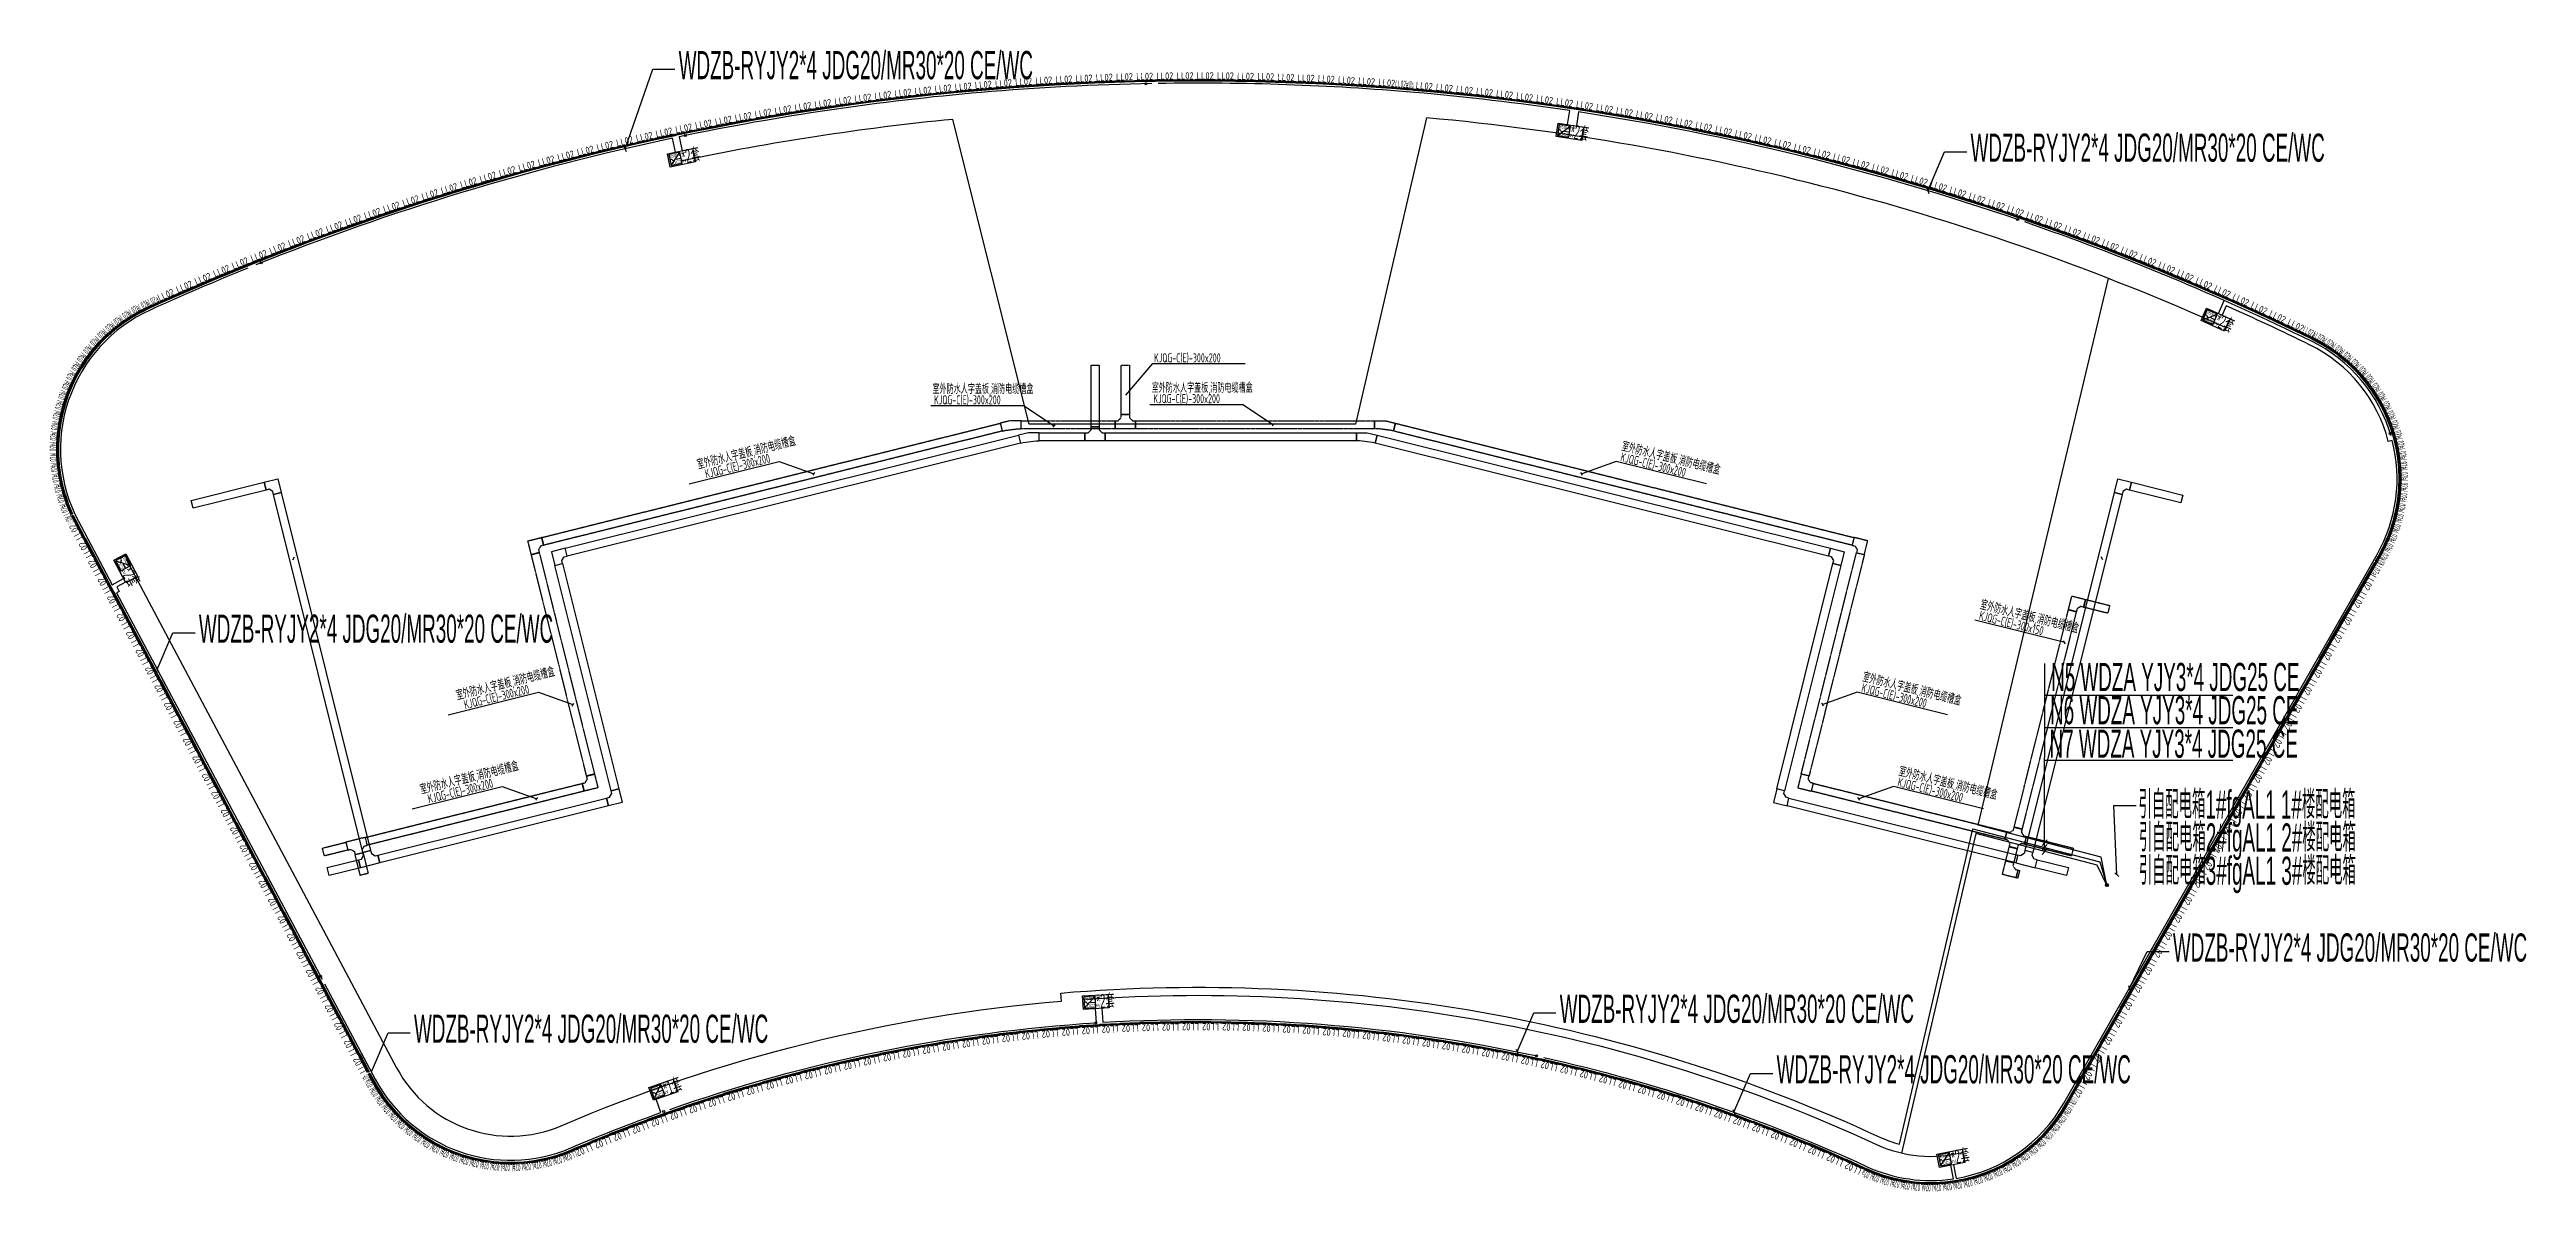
# Model space of a CAD drawing. Header units: inches. Extents: x 1197446 to 3199068, y -563901 to 615547.
# Drawn here: x 1772941 to 1895869, y 339934 to 396649 of the extents above; entities that cross this region are included whole.
import ezdxf
from ezdxf import colors
from ezdxf.entities.mleader import LeaderData, LeaderLine
from ezdxf.enums import TextEntityAlignment as Align
from ezdxf.math import Vec2, Vec3

# ---------------------------------------------------------------- set-up
doc = ezdxf.new("R2010")
doc.units = ezdxf.units.IN
doc.header["$MEASUREMENT"] = 0
doc.linetypes.add('DASH', pattern=[0.35, 0.25, -0.1])
doc.layers.get('0').update_dxf_attribs({"color": 253})
for name, color, linetype in [('0-L-灯具', 1, 'Continuous'), ('0-L-电箱', 90, 'Continuous'), ('0-LIGHT-TXT', 90, 'Continuous'), ('0-LL02', 1, 'Continuous'), ('0-开关电源', 3, 'Continuous'), ('CABLETRAY', 4, 'Continuous'), ('CABLETRAY_FIRE', 1, 'DASH'), ('LT-220V', 5, 'Continuous'), ('LT-24V', 4, 'Continuous'), ('电-电力-消防线槽标注', 41, 'Continuous')]:
    doc.layers.add(name, color=color, linetype=linetype)
doc.styles.add('-宋体', font='xd-hzs.shx', dxfattribs={"width": 0.8, "bigfont": 'xd-hztxt.shx'})
doc.styles.add('GBZITI', font='gbenor.shx', dxfattribs={"height": 350, "bigfont": 'gbcbig.shx'})
doc.styles.add('SMDEI', font='smsim.shx', dxfattribs={"width": 0.75, "bigfont": 'smfs.shx'})
doc.styles.get("Standard").update_dxf_attribs({"font": 'arial.ttf'})

# ---------------------------------------------------------------- blocks, each defined once
blk = doc.blocks.new('LL02')
at = {"layer": '0-LL02'}
for points in [[(-500, 80), (500, 80), (500, 0), (-500, 0)], [(-490, 70), (490, 70), (490, 10), (-490, 10)]]:
    blk.add_lwpolyline(points, close=True, dxfattribs=at)
for points in [[(-450, 16), (-450, 63), (-460, 45)], [(-450, 16), (-450, 63), (-440, 45)], [(-375, 16), (-375, 63), (-385, 45)], [(-375, 16), (-375, 63), (-365, 45)], [(-300, 16), (-300, 63), (-310, 45)], [(-300, 16), (-300, 63), (-290, 45)], [(-225, 16), (-225, 63), (-235, 45)], [(-225, 16), (-225, 63), (-215, 45)], [(-150, 16), (-150, 63), (-160, 45)], [(-150, 16), (-150, 63), (-140, 45)], [(-75, 16), (-75, 63), (-85, 45)], [(-75, 16), (-75, 63), (-65, 45)], [(0, 16), (0, 63), (-10, 45)], [(0, 16), (0, 63), (10, 45)], [(75, 16), (75, 63), (65, 45)], [(75, 16), (75, 63), (85, 45)], [(150, 16), (150, 63), (140, 45)], [(150, 16), (150, 63), (160, 45)], [(225, 16), (225, 63), (215, 45)], [(225, 16), (225, 63), (235, 45)], [(300, 16), (300, 63), (290, 45)], [(300, 16), (300, 63), (310, 45)], [(375, 16), (375, 63), (365, 45)], [(375, 16), (375, 63), (385, 45)], [(450, 16), (450, 63), (440, 45)], [(450, 16), (450, 63), (460, 45)]]:
    blk.add_lwpolyline(points, dxfattribs=at)
at = {"layer": '0-LL02', "style": 'GBZITI'}
blk.add_text('LL02', height=350, rotation=360, dxfattribs=at).set_placement((0, 271, 0), align=Align.MIDDLE_CENTER)
blk = doc.blocks.new('LL02a')
at = {"layer": '0-LL02'}
for points in [[(-250, 80), (250, 80), (250, 0), (-250, 0)], [(-240, 70), (240, 70), (240, 10), (-240, 10)]]:
    blk.add_lwpolyline(points, close=True, dxfattribs=at)
for points in [[(-225, 16), (-225, 63), (-235, 45)], [(-225, 16), (-225, 63), (-215, 45)], [(-150, 16), (-150, 63), (-160, 45)], [(-150, 16), (-150, 63), (-140, 45)], [(-75, 16), (-75, 63), (-85, 45)], [(-75, 16), (-75, 63), (-65, 45)], [(0, 16), (0, 63), (-10, 45)], [(0, 16), (0, 63), (10, 45)], [(75, 16), (75, 63), (65, 45)], [(75, 16), (75, 63), (85, 45)], [(150, 16), (150, 63), (140, 45)], [(150, 16), (150, 63), (160, 45)], [(225, 16), (225, 63), (215, 45)], [(225, 16), (225, 63), (235, 45)]]:
    blk.add_lwpolyline(points, dxfattribs=at)
at = {"layer": '0-LL02', "style": 'GBZITI', "width": 0.5}
blk.add_text('LL02a', height=350, rotation=360, dxfattribs=at).set_placement((0, 271, 0), align=Align.MIDDLE_CENTER)
blk = doc.blocks.new('LF01b')
at = {"layer": '0-LL02'}
for points in [[(-150, 80), (150, 80), (150, 0), (-150, 0)], [(-140, 70), (140, 70), (140, 10), (-140, 10)]]:
    blk.add_lwpolyline(points, close=True, dxfattribs=at)
for points in [[(-75, 16), (-75, 63), (-85, 45)], [(-75, 16), (-75, 63), (-65, 45)], [(0, 16), (0, 63), (-10, 45)], [(0, 16), (0, 63), (10, 45)], [(75, 16), (75, 63), (65, 45)], [(75, 16), (75, 63), (85, 45)]]:
    blk.add_lwpolyline(points, dxfattribs=at)
at = {"layer": '0-LL02', "style": 'GBZITI', "width": 0.28}
blk.add_text('LL02b', height=350, rotation=360, dxfattribs=at).set_placement((0, 271, 0), align=Align.MIDDLE_CENTER)
blk = doc.blocks.new('LEDDR01')
at = {"layer": '0-开关电源'}
for p, q in [((-224, 0), (224, 448)), ((19, 205), (198, 205))]:
    blk.add_line(p, q, dxfattribs=at)
blk.add_lwpolyline([(-224, 0), (224, 0), (224, 448), (-224, 448)], close=True, dxfattribs=at)
for centre, start, end in [((-171, 187), 19.47122, 160.52878), ((-81, 219), 199.47122, 340.52878)]:
    blk.add_arc(centre, 47.5, start, end, dxfattribs=at)
at = {"color": 3}
for s, p in [('350W', (-219, 302)), ('DC24V', (-122, 21))]:
    blk.add_text(s, height=120, dxfattribs=at).set_placement(p)
blk = doc.blocks.new('引入')
at = {"layer": '0-L-电箱', "lineweight": -2}
h = blk.add_hatch(color=256, dxfattribs=at)
h.dxf.hatch_style = 1
h.paths.add_polyline_path([(-75, 0, 1), (75, 0, 1)])
blk.add_lwpolyline([(709, -533, 0, 0, 0), (432, -324, 200, 0, 0), (0, 0, 0, 0, 0)], format="xyseb", dxfattribs=at)
blk.add_circle((0, 0), 75, dxfattribs=at)
blk = doc.blocks.new('_Oblique')
at = {"color": 0, "linetype": 'ByBlock', "lineweight": -2}
blk.add_line((-0.5, -0.5), (0.5, 0.5), dxfattribs=at)
blk = doc.blocks.new('A$C5e372c66')
at = {"layer": 'CABLETRAY', "color": 8}
for p, q in [((-26093, 25142), (-26093, 28203)), ((-26093, 28203), (-25693, 28203)), ((-25693, 28203), (-25693, 25142)), ((-52195, 19106), (-29698, 24715)), ((-29189, 24842), (-29698, 24715)), ((-29698, 24715), (-29602, 24326)), ((-29698, 24715), (-29602, 24326)), ((-28665, 24842), (-29189, 24842)), ((-28665, 24442), (-28665, 24842)), ((-28665, 24442), (-28665, 24842)), ((-28665, 24842), (-26393, 24842)), ((-26393, 24842), (-26393, 24442)), ((-26393, 24442), (-26393, 24842)), ((-26393, 24842), (-26243, 24842)), ((-26243, 24842), (-26093, 24992)), ((-25693, 25142), (-26093, 25142)), ((-26093, 24992), (-26093, 25142)), ((-26093, 25142), (-25693, 25142)), ((-25693, 25142), (-25693, 24992)), ((-25693, 24992), (-25543, 24842)), ((-25543, 24842), (-25393, 24842)), ((-25393, 24442), (-25393, 24842)), ((-25393, 24842), (-12922, 24842)), ((-25393, 24842), (-25393, 24442)), ((-12922, 24842), (-12397, 24842)), ((-12922, 24442), (-12922, 24842)), ((-12922, 24842), (-12922, 24442)), ((-12397, 24842), (-11888, 24715)), ((-11985, 24326), (-11888, 24715)), ((-11888, 24715), (-11985, 24326)), ((-11888, 24715), (10609, 19106)), ((-29602, 24326), (-52098, 18717)), ((-29602, 24326), (-29456, 24363)), ((-29456, 24363), (-28815, 24442)), ((-28815, 24442), (-28665, 24442)), ((-26393, 24442), (-28665, 24442)), ((-25393, 24442), (-26393, 24442)), ((-12922, 24442), (-25393, 24442)), ((-12772, 24442), (-12922, 24442)), ((-12130, 24363), (-12772, 24442)), ((-11985, 24326), (-12130, 24363)), ((10512, 18717), (-11985, 24326)), ((-70750, 21483), (-67128, 22386)), ((-67128, 22386), (-66449, 22555)), ((-67128, 22386), (-67031, 21998)), ((-67031, 21998), (-67128, 22386)), ((-66449, 22555), (-66280, 21876)), ((24693, 21876), (24863, 22555)), ((24863, 22555), (25542, 22386)), ((25445, 21998), (25542, 22386)), ((25542, 22386), (25445, 21998)), ((25542, 22386), (28096, 21749)), ((-70653, 21095), (-70750, 21483)), ((-67031, 21998), (-70653, 21095)), ((-66886, 22034), (-67031, 21998)), ((-66704, 21925), (-66886, 22034)), ((-66668, 21779), (-66704, 21925)), ((-66668, 21779), (-66280, 21876)), ((-66280, 21876), (-66668, 21779)), ((-62233, 3993), (-66668, 21779)), ((-66280, 21876), (-61845, 4089)), ((20259, 4089), (24693, 21876)), ((25081, 21779), (20647, 3993)), ((24693, 21876), (25081, 21779)), ((25081, 21779), (24693, 21876)), ((25118, 21925), (25081, 21779)), ((25299, 22034), (25118, 21925)), ((25445, 21998), (25299, 22034)), ((27999, 21361), (25445, 21998)), ((28096, 21749), (27999, 21361)), ((-52195, 19106), (-52874, 18936)), ((-52874, 18936), (-52705, 18257)), ((-52353, 18499), (-52244, 18681)), ((-52317, 18354), (-52353, 18499)), ((-52244, 18681), (-52098, 18717)), ((-52098, 18717), (-52195, 19106)), ((-52098, 18717), (-52195, 19106)), ((10609, 19106), (10512, 18717)), ((10512, 18717), (10609, 19106)), ((10657, 18681), (10512, 18717)), ((10609, 19106), (11288, 18936)), ((10767, 18499), (10657, 18681)), ((10730, 18354), (10767, 18499)), ((11288, 18936), (11119, 18257)), ((-52705, 18257), (-52317, 18354)), ((-52705, 18257), (-52317, 18354)), ((-49914, 7064), (-52705, 18257)), ((-52317, 18354), (-49526, 7161)), ((7940, 7161), (10730, 18354)), ((11119, 18257), (8328, 7064)), ((10730, 18354), (11119, 18257)), ((11119, 18257), (10730, 18354)), ((-61481, 3871), (-50133, 6700)), ((-50036, 6312), (-61385, 3483)), ((-50133, 6700), (-49987, 6737)), ((-50036, 6312), (-50133, 6700)), ((-50133, 6700), (-50036, 6312)), ((-49357, 6482), (-50036, 6312)), ((-49987, 6737), (-49878, 6919)), ((-49526, 7161), (-49914, 7064)), ((-49914, 7064), (-49526, 7161)), ((-49878, 6919), (-49914, 7064)), ((-49526, 7161), (-49357, 6482)), ((7940, 7161), (7770, 6482)), ((7770, 6482), (8450, 6312)), ((8328, 7064), (7940, 7161)), ((8328, 7064), (7940, 7161)), ((8292, 6919), (8328, 7064)), ((8401, 6737), (8292, 6919)), ((8546, 6700), (8401, 6737)), ((8450, 6312), (8546, 6700)), ((8450, 6312), (8546, 6700)), ((19798, 3483), (8450, 6312)), ((8546, 6700), (19895, 3871)), ((-62306, 3665), (-62197, 3847)), ((-61845, 4089), (-62233, 3993)), ((-62233, 3993), (-61845, 4089)), ((-62197, 3847), (-62233, 3993)), ((-61845, 4089), (-61809, 3944)), ((-61809, 3944), (-61627, 3835)), ((-61627, 3835), (-61481, 3871)), ((-61385, 3483), (-61481, 3871)), ((-61481, 3871), (-61385, 3483)), ((19895, 3871), (19798, 3483)), ((19895, 3871), (19798, 3483)), ((20040, 3835), (19895, 3871)), ((20222, 3944), (20040, 3835)), ((20259, 4089), (20222, 3944)), ((20647, 3993), (20259, 4089)), ((20647, 3993), (20259, 4089)), ((20610, 3847), (20647, 3993)), ((20720, 3665), (20610, 3847)), ((-63999, 3243), (-62452, 3629)), ((-63902, 2855), (-63999, 3243)), ((-62355, 3241), (-63902, 2855)), ((-62452, 3629), (-62306, 3665)), ((-62452, 3629), (-62355, 3241)), ((-62355, 3241), (-62452, 3629)), ((-61385, 3483), (-62355, 3241)), ((19798, 3483), (20768, 3241)), ((20865, 3629), (20720, 3665)), ((20768, 3241), (20865, 3629)), ((20768, 3241), (20865, 3629)), ((22316, 2855), (20768, 3241)), ((20865, 3629), (22412, 3243)), ((22412, 3243), (22316, 2855))]:
    blk.add_line(p, q, dxfattribs=at)
at = {"layer": 'CABLETRAY_FIRE', "color": 8}
for p, q in [((-24592, 25742), (-24592, 28203)), ((-24592, 28203), (-24192, 28203)), ((-24192, 28203), (-24192, 25742)), ((-53359, 19640), (-30599, 25315)), ((-30502, 24926), (-53262, 19252)), ((-30090, 25442), (-30599, 25315)), ((-30599, 25315), (-30502, 24926)), ((-30599, 25315), (-30502, 24926)), ((-30502, 24926), (-30356, 24963)), ((-30356, 24963), (-29715, 25042)), ((-29565, 25442), (-30090, 25442)), ((-29715, 25042), (-29565, 25042)), ((-29565, 25042), (-29565, 25442)), ((-29565, 25042), (-29565, 25442)), ((-29565, 25442), (-24892, 25442)), ((-24892, 25042), (-29565, 25042)), ((-24892, 25442), (-24892, 25042)), ((-24892, 25042), (-24892, 25442)), ((-24892, 25442), (-24742, 25442)), ((-23892, 25042), (-24892, 25042)), ((-24742, 25442), (-24592, 25592)), ((-24192, 25742), (-24592, 25742)), ((-24592, 25592), (-24592, 25742)), ((-24592, 25742), (-24192, 25742)), ((-24192, 25742), (-24192, 25592)), ((-24192, 25592), (-24042, 25442)), ((-24042, 25442), (-23892, 25442)), ((-23892, 25042), (-23892, 25442)), ((-23892, 25442), (-12021, 25442)), ((-23892, 25442), (-23892, 25042)), ((-12021, 25042), (-23892, 25042)), ((-12021, 25442), (-11497, 25442)), ((-12021, 25042), (-12021, 25442)), ((-12021, 25442), (-12021, 25042)), ((-11871, 25042), (-12021, 25042)), ((-11230, 24963), (-11871, 25042)), ((-11497, 25442), (-10988, 25315)), ((-11084, 24926), (-11230, 24963)), ((-11084, 24926), (-10988, 25315)), ((-10988, 25315), (-11084, 24926)), ((11676, 19252), (-11084, 24926)), ((-10988, 25315), (11773, 19640)), ((-54038, 19471), (-53359, 19640)), ((-53869, 18791), (-54038, 19471)), ((-53869, 18791), (-53481, 18888)), ((-53481, 18888), (-53869, 18791)), ((-51126, 7793), (-53869, 18791)), ((-53408, 19215), (-53517, 19034)), ((-53517, 19034), (-53481, 18888)), ((-53481, 18888), (-50738, 7889)), ((-53262, 19252), (-53408, 19215)), ((-53262, 19252), (-53359, 19640)), ((-53359, 19640), (-53262, 19252)), ((9152, 7889), (11894, 18888)), ((12282, 18791), (9540, 7793)), ((11773, 19640), (11676, 19252)), ((11773, 19640), (11676, 19252)), ((11676, 19252), (11821, 19215)), ((12452, 19471), (11773, 19640)), ((11821, 19215), (11931, 19034)), ((11931, 19034), (11894, 18888)), ((11894, 18888), (12282, 18791)), ((11894, 18888), (12282, 18791)), ((12282, 18791), (12452, 19471)), ((19724, 5253), (22417, 16054)), ((22417, 16054), (22586, 16733)), ((22805, 15957), (22417, 16054)), ((22417, 16054), (22805, 15957)), ((22586, 16733), (23266, 16564)), ((22842, 16102), (22805, 15957)), ((23023, 16212), (22842, 16102)), ((23169, 16175), (23023, 16212)), ((23169, 16175), (23266, 16564)), ((23266, 16564), (23169, 16175)), ((24365, 15877), (23169, 16175)), ((23266, 16564), (24462, 16265)), ((24462, 16265), (24365, 15877)), ((22805, 15957), (20112, 5157)), ((-62106, 4746), (-51345, 7429)), ((-51345, 7429), (-51199, 7465)), ((-51248, 7041), (-51345, 7429)), ((-51345, 7429), (-51248, 7041)), ((-51199, 7465), (-51090, 7647)), ((-50738, 7889), (-51126, 7793)), ((-51126, 7793), (-50738, 7889)), ((-51090, 7647), (-51126, 7793)), ((-50738, 7889), (-50569, 7210)), ((9152, 7889), (8983, 7210)), ((9540, 7793), (9152, 7889)), ((9540, 7793), (9152, 7889)), ((9504, 7647), (9540, 7793)), ((9613, 7465), (9504, 7647)), ((9759, 7429), (9613, 7465)), ((9662, 7041), (9759, 7429)), ((9662, 7041), (9759, 7429)), ((9759, 7429), (19361, 5035)), ((-51248, 7041), (-62010, 4358)), ((-50569, 7210), (-51248, 7041)), ((8983, 7210), (9662, 7041)), ((19264, 4647), (9662, 7041)), ((19361, 5035), (19264, 4647)), ((19264, 4647), (19361, 5035)), ((19361, 5035), (19506, 4999)), ((19506, 4999), (19688, 5108)), ((19688, 5108), (19724, 5253)), ((20112, 5157), (19724, 5253)), ((19724, 5253), (20112, 5157)), ((20112, 5157), (20076, 5011)), ((20076, 5011), (20185, 4829)), ((-64241, 4214), (-63077, 4504)), ((-64144, 3825), (-64241, 4214)), ((-62980, 4116), (-64144, 3825)), ((-62106, 4746), (-63077, 4504)), ((-63077, 4504), (-62980, 4116)), ((-63077, 4504), (-62980, 4116)), ((-62980, 4116), (-62834, 4152)), ((-62834, 4152), (-62653, 4043)), ((-62653, 4043), (-62616, 3897)), ((-62616, 3897), (-62228, 3994)), ((-62616, 3897), (-62228, 3994)), ((-62358, 2860), (-62616, 3897)), ((-62265, 4139), (-62155, 4321)), ((-62228, 3994), (-62265, 4139)), ((-62228, 3994), (-61970, 2957)), ((-62155, 4321), (-62010, 4358)), ((-62010, 4358), (-62106, 4746)), ((-62010, 4358), (-62106, 4746)), ((19409, 4610), (19264, 4647)), ((19308, 3585), (19482, 4283)), ((19519, 4429), (19409, 4610)), ((19482, 4283), (19519, 4429)), ((19482, 4283), (19870, 4186)), ((19870, 4186), (19482, 4283)), ((19870, 4186), (19697, 3489)), ((19907, 4332), (19870, 4186)), ((20089, 4441), (19907, 4332)), ((20234, 4405), (20089, 4441)), ((20185, 4829), (20331, 4793)), ((20234, 4405), (20331, 4793)), ((20331, 4793), (20234, 4405)), ((22558, 3825), (20234, 4405)), ((20331, 4793), (22654, 4214)), ((22654, 4214), (22558, 3825)), ((-61970, 2957), (-62358, 2860)), ((19139, 2906), (19308, 3585)), ((19818, 2737), (19139, 2906)), ((19308, 3585), (19697, 3489)), ((19697, 3489), (19308, 3585)), ((19697, 3489), (19660, 3343)), ((19660, 3343), (19769, 3161)), ((19769, 3161), (19915, 3125)), ((19818, 2737), (19915, 3125)), ((19915, 3125), (19818, 2737)), ((19898, 2717), (19818, 2737)), ((19995, 3105), (19898, 2717)), ((19915, 3125), (19995, 3105))]:
    blk.add_line(p, q, dxfattribs=at)
at = {"layer": '电-电力-消防线槽标注'}
for p, q in [((-23049, 28275), (-24389, 26708)), ((-23049, 28275), (-18443, 28275)), ((-34050, 26190), (-29444, 26190)), ((-29444, 26190), (-27925, 25183)), ((-23168, 26249), (-18562, 26249)), ((-18562, 26249), (-17043, 25242)), ((-27984, 25124), (-27866, 25242)), ((-17102, 25183), (-16984, 25300)), ((-46033, 22302), (-41564, 23414)), ((-41564, 23414), (-39847, 22803)), ((-23, 23414), (-1740, 22803)), ((4447, 22302), (-23, 23414)), ((-39890, 22731), (-39804, 22874)), ((-1697, 22731), (-1783, 22874)), ((-65714, 18538), (-65628, 18681)), ((24128, 18538), (24042, 18681)), ((22239, 14429), (17769, 15542)), ((22262, 14363), (22176, 14506)), ((-57991, 10838), (-53522, 11951)), ((-53522, 11951), (-51805, 11339)), ((-51848, 11268), (-51762, 11411)), ((10261, 11268), (10175, 11411)), ((11935, 11951), (10218, 11339)), ((16405, 10838), (11935, 11951)), ((-59786, 6160), (-55316, 7272)), ((-55316, 7272), (-53599, 6661)), ((-53642, 6589), (-53556, 6732)), ((12056, 6589), (11970, 6732)), ((13730, 7272), (12013, 6661)), ((18199, 6160), (13730, 7272))]:
    blk.add_line(p, q, dxfattribs=at)
at = {"layer": '电-电力-消防线槽标注', "style": '-宋体', "width": 0.6}
for s, p in [('KJQG-C(E)-300x200', (-22969, 28337)), ('室外防水人字盖板,消防电缆槽盒', (-33965, 26774)), ('室外防水人字盖板,消防电缆槽盒', (-23083, 26833)), ('KJQG-C(E)-300x200', (-33886, 26252)), ('KJQG-C(E)-300x200', (-23004, 26311))]:
    blk.add_text(s, height=450, dxfattribs=at).set_placement(p)
for s, rotation, p in [('室外防水人字盖板,消防电缆槽盒', 13.97377, (-45577, 23016)), ('KJQG-C(E)-300x200', 13.97377, (-45194, 22575)), ('KJQG-C(E)-300x200', 346.02623, (151, 23435)), ('室外防水人字盖板,消防电缆槽盒', 346.02623, (201, 23959)), ('KJQG-C(E)-300x150', 346.02623, (17943, 15562)), ('室外防水人字盖板,消防电缆槽盒', 346.02623, (17992, 16087)), ('室外防水人字盖板,消防电缆槽盒', 13.97377, (-57535, 11553)), ('KJQG-C(E)-300x200', 346.02623, (12109, 11971)), ('室外防水人字盖板,消防电缆槽盒', 346.02623, (12159, 12496)), ('KJQG-C(E)-300x200', 13.97377, (-57152, 11111)), ('室外防水人字盖板,消防电缆槽盒', 13.97377, (-59329, 6874)), ('KJQG-C(E)-300x200', 13.97377, (-58946, 6433)), ('KJQG-C(E)-300x200', 346.02623, (13904, 7293)), ('室外防水人字盖板,消防电缆槽盒', 346.02623, (13953, 7817))]:
    blk.add_text(s, height=450, rotation=rotation, dxfattribs=at).set_placement(p)

msp = doc.modelspace()

# ---------------------------------------------------------------- linework, layer by layer
at = {"layer": '0-LIGHT-TXT', "color": 7}
for points in [[(1847816, 392990), (1849081, 392799), (1848981, 392135), (1847716, 392326)], [(1803604, 391470), (1804857, 391730), (1804994, 391073), (1803741, 390812)], [(1879993, 383804), (1881161, 383281), (1880886, 382668), (1879718, 383191)], [(1776723, 371599), (1777323, 370470), (1776730, 370154), (1776129, 371284)], [(1824211, 349650), (1825488, 349723), (1825526, 349052), (1824249, 348979)], [(1802685, 345097), (1803893, 345520), (1804115, 344885), (1802907, 344463)], [(1866614, 341792), (1867870, 342036), (1867998, 341376), (1866742, 341133)]]:
    msp.add_lwpolyline(points, close=True, dxfattribs=at)
for points in [[(1871956, 356814), (1871956, 356814), (1871961, 366157)], [(1871961, 364586), (1881290, 364586)], [(1871961, 362971), (1881290, 362971)], [(1871961, 361355), (1881290, 361355)], [(1872076, 357404), (1871835, 357125)], [(1872076, 357159), (1871835, 356880)], [(1872076, 356953), (1871835, 356674)]]:
    msp.add_lwpolyline(points, dxfattribs=at)
at = {"layer": '0-LL02'}
for centre in [(1827351, 394950), (1804493, 392374), (1870604, 388208), (1783448, 386059), (1889112, 377584), (1786392, 350620), (1824867, 348314), (1846735, 346671), (1803420, 343903)]:
    msp.add_circle(centre, 50.3, dxfattribs=at)
at = {"layer": 'LT-220V'}
for points in [[(1880959, 382829, 0.0830163), (1841280, 393257), (1837757, 378041), (1821552, 378041), (1817770, 393180, 0.0273442), (1804331, 391114, 0.0303873)], [(1776736, 371336), (1790166, 346078, 0.3897333), (1798335, 343199, -0.080161), (1823158, 349390), (1823124, 349789, -0.1300613), (1863784, 342632, 0.0427004), (1864746, 342283), (1868396, 357952), (1874698, 356302), (1875045, 355153)], [(1824282, 349477, -0.1264943), (1863617, 342269, 0.1726084), (1867890, 341878)]]:
    msp.add_lwpolyline(points, format="xyb", dxfattribs=at)
for points in [[(1875045, 355153), (1874758, 356531), (1868651, 358130), (1875122, 385277)], [(1875045, 355153), (1874559, 356132), (1868544, 357707), (1864849, 341845)]]:
    msp.add_lwpolyline(points, dxfattribs=at)
at = {"layer": 'LT-24V', "color": 4}
for points in [[(1827642, 394955, 0.0168966), (1819167, 394514)], [(1848280, 392920), (1848384, 393613, 0.015431), (1840686, 394515, 0.0253671), (1827958, 394961)], [(1819173, 394515, 0.0301592), (1804196, 392312), (1804339, 391623)], [(1870713, 388170, 0.0449558), (1848824, 393547), (1848718, 392855)], [(1804001, 391553), (1803858, 392240, 0.0431051), (1783177, 385951)], [(1889149, 377460, 0.2111675), (1885195, 382164, 0.0306978), (1870969, 388082, 0.0306978)], [(1782783, 385792, 0.0104982), (1777938, 383710, 0.4324632), (1774373, 373224), (1776051, 370069), (1776615, 370370)], [(1880633, 357865), (1888453, 371574, 0.1949369), (1889211, 377232), (1889014, 377182, 0.2198359), (1885107, 381985, 0.0091186), (1880964, 383922), (1880760, 383461)], [(1867427, 341265), (1867559, 340583, 0.2252475), (1872903, 344313), (1880534, 357692)], [(1786592, 350243), (1789106, 345515, 0.3897333), (1798807, 342096, -0.0152084), (1803285, 343854), (1803054, 344514)], [(1803723, 344009, -0.0686186), (1824898, 348316), (1824858, 349014)], [(1825166, 349034), (1825208, 348335, -0.0686566), (1846764, 346664)], [(1847099, 346590, -0.0535788), (1863113, 341179, 0.1465681), (1867431, 340563), (1867300, 341241)]]:
    msp.add_lwpolyline(points, format="xyb", dxfattribs=at)
for points in [[(1880577, 383542), (1880862, 384186)], [(1776708, 370195), (1776275, 369965), (1776389, 369733), (1776264, 369667), (1786470, 350473)]]:
    msp.add_lwpolyline(points, dxfattribs=at)

# ---------------------------------------------------------------- block references
msp.add_blockref('A$C5e372c66', (1850723, 352773))
at = {"layer": '0-L-灯具', "rotation": 82.90987147356023}
msp.add_blockref('引入', (1875045, 355153), dxfattribs=at)
at = {"layer": '0-LL02'}
for name, p, rotation in [('LL02', (1814337, 394104), 7.105541160438182), ('LL02', (1815330, 394224), 6.649727480940854), ('LL02', (1816323, 394336), 6.193913801441926), ('LL02', (1817318, 394441), 5.738100121943), ('LL02', (1818313, 394537), 5.282286442444873), ('LL02', (1819309, 394626), 4.826472762946745), ('LL02', (1820306, 394706), 4.3706590832815), ('LL02', (1821303, 394779), 3.914845403793769), ('LL02', (1822301, 394843), 3.459031724305235), ('LL02', (1823300, 394900), 3.003218044816704), ('LL02', (1824299, 394949), 2.547404365329771), ('LL02', (1825298, 394990), 2.091590685842838), ('LL02', (1826297, 395023), 1.635777006355105), ('LL02', (1827297, 395047), 1.179963326866572), ('LL02', (1828297, 395064), 0.7241496473796397), ('LL02', (1829297, 395073), 0.2683359678919071), ('LL02', (1830297, 395075), 359.8125222884034), ('LL02', (1831297, 395068), 359.3567086089157), ('LL02', (1832296, 395053), 358.9008949294279), ('LL02', (1833296, 395030), 358.4450812499402), ('LL02', (1834296, 394999), 357.9892675704524), ('LL02', (1835295, 394961), 357.5334538909655), ('LL02', (1836294, 394914), 357.0776402114778), ('LL02', (1837292, 394859), 356.6218265319893), ('LL02', (1838290, 394797), 356.1660128525015), ('LL02', (1839288, 394726), 355.710199173013), ('LL02a', (1840036, 394669), 355.4391629658728), ('LF01b', (1840434, 394636), 355.2130676212879), ('LL02', (1841145, 394574), 354.8608104645812), ('LL02', (1842141, 394481), 354.4049967891123), ('LL02', (1843136, 394379), 353.9491831136442), ('LL02', (1844130, 394270), 353.4933694381768), ('LL02', (1845123, 394154), 353.0375557627079), ('LL02', (1806436, 392860), 10.7520505964232), ('LL02', (1807419, 393043), 10.29623691692507), ('LL02', (1808403, 393218), 9.840423237426945), ('LL02', (1809389, 393385), 9.384609557928018), ('LL02', (1810377, 393545), 8.928795878429092), ('LL02', (1811365, 393697), 8.472982198930968), ('LL02', (1812355, 393840), 8.017168519433636), ('LL02', (1813345, 393976), 7.56135483993631), ('LL02', (1846115, 394029), 352.5817420872389), ('LL02', (1847106, 393896), 352.1259284117708), ('LL02', (1848096, 393755), 351.6701147363019), ('LL02', (1849085, 393607), 351.2143010608329), ('LL02', (1850073, 393451), 350.7584873853639), ('LL02', (1851059, 393286), 350.3026737098958), ('LL02', (1852044, 393114), 349.8468600344269), ('LL02', (1853028, 392935), 349.3910463589579), ('LL02', (1800571, 391598), 13.48693267341676), ('LL02', (1801544, 391828), 13.03111899391704), ('LL02', (1802519, 392050), 12.57530531441731), ('LL02', (1803496, 392264), 12.11949163491758), ('LL02', (1804474, 392471), 11.66367795541945), ('LL02', (1805454, 392669), 11.20786427592133), ('LL02', (1854010, 392747), 348.9352326834905), ('LL02', (1854991, 392551), 348.4794190080232), ('LL02', (1855970, 392348), 348.0236053325559), ('LL02', (1856947, 392137), 347.5677916570893), ('LL02', (1857923, 391918), 347.1119779816212), ('LL02', (1858897, 391692), 346.6561643061522), ('LL02', (1796697, 390602), 15.31018739141327), ('LL02', (1797662, 390863), 14.85437371191594), ('LL02', (1798630, 391116), 14.39856003241622), ('LL02', (1799599, 391361), 13.94274635291569), ('LL02', (1859869, 391457), 346.2003506306833), ('LL02', (1860839, 391215), 345.7445369552136), ('LL02', (1861808, 390966), 345.2887232797446), ('LL02', (1862774, 390708), 344.8329096042748), ('LL02', (1863738, 390443), 344.3770959288059), ('LL02', (1791902, 389185), 17.58925578890392), ('LL02', (1792857, 389484), 17.13344210940499), ('LL02', (1793813, 389775), 16.67762842990606), ('LL02', (1794772, 390058), 16.22181475040793), ('LL02', (1795733, 390334), 15.7660010709106), ('LL02', (1864700, 390170), 343.921282253337), ('LL02', (1865660, 389890), 343.4654685778688), ('LL02', (1866618, 389602), 343.0096549023999), ('LL02', (1867573, 389306), 342.553841226931), ('LL02', (1788110, 387914), 19.41251050689482), ('LL02', (1789054, 388243), 18.9566968273967), ('LL02', (1790001, 388565), 18.50088314789857), ('LL02', (1790950, 388879), 18.04506946840124), ('LL02', (1868526, 389003), 342.0980275514636), ('LL02', (1869476, 388692), 341.6422138759963), ('LL02', (1870424, 388374), 341.1864002005289), ('LL02', (1871370, 388048), 340.7305865250615), ('LL02', (1785293, 386883), 20.7799515453908), ('LL02', (1786229, 387234), 20.32413786589268), ('LL02', (1787168, 387578), 19.86832418639375), ('LL02', (1872312, 387714), 340.2747728495926), ('LL02', (1873253, 387373), 339.8189591741253), ('LL02', (1874190, 387025), 339.3631454986571), ('LL02', (1875124, 386669), 338.907331823189), ('LL02', (1781577, 385403), 22.60320626338412), ('LL02', (1782501, 385784), 22.14739258388519), ('LL02', (1783429, 386157), 21.69157890438627), ('LL02', (1784359, 386524), 21.23576522488813), ('LL02', (1876056, 386306), 338.4515181477217), ('LL02', (1876985, 385935), 337.9957044722543), ('LL02', (1877911, 385557), 337.5398907967846), ('LL02', (1778822, 384216), 23.9706473018801), ('LL02', (1779737, 384619), 23.51483362238196), ('LL02', (1780655, 385015), 23.05901994288304), ('LL02', (1878833, 385172), 337.0840771213157), ('LL02', (1879753, 384779), 336.6282634458468), ('LL02', (1880670, 384379), 336.1724497703785), ('LL02a', (1776799, 383185), 33.86874175310111), ('LL02a', (1777228, 383452), 30.11111569471942), ('LL02a', (1777672, 383690), 26.35348963633763), ('LL02a', (1778137, 383910), 24.29457360168879), ('LL02', (1881583, 383972), 335.716636094912), ('LL02', (1882493, 383557), 335.2608224194446), ('LL02', (1883400, 383136), 334.8050087439757), ('LL02a', (1775288, 381855), 48.89924598662849), ('LL02a', (1775632, 382224), 45.14161992824652), ('LL02a', (1776000, 382569), 41.38399386986471), ('LL02a', (1776390, 382890), 37.62636781148294), ('LL02', (1884303, 382707), 334.3491950685076), ('LL02a', (1884978, 382381), 334.0684069855934), ('LL02a', (1885460, 382137), 332.0382113331371), ('LL02a', (1885898, 381886), 328.2805011183182), ('LL02a', (1774676, 381053), 56.41449810339248), ('LL02a', (1774969, 381464), 52.65687204501049), ('LL02a', (1886318, 381606), 324.5227909034992), ('LL02a', (1886719, 381300), 320.7650806886803), ('LL02a', (1887099, 380968), 317.0073704738613), ('LL02a', (1887457, 380612), 313.2496602590423), ('LL02a', (1773966, 379718), 67.68737627853815), ('LL02a', (1774173, 380178), 63.92975022015636), ('LL02a', (1774410, 380624), 60.17212416177446), ('LL02a', (1887790, 380233), 309.4919500442234), ('LL02a', (1888098, 379834), 305.7342398294044), ('LL02a', (1888379, 379415), 301.9765296145854), ('LL02a', (1773645, 378762), 75.20262839530184), ('LL02a', (1773790, 379245), 71.44500233691996), ('LL02a', (1888632, 378978), 298.2188193997663), ('LL02a', (1888856, 378526), 294.4611091849472), ('LL02a', (1773403, 377270), 86.47550657044752), ('LL02a', (1773451, 377772), 82.71788051206553), ('LL02a', (1773531, 378270), 78.96025445368365), ('LL02a', (1889050, 378060), 290.7033989701283), ('LL02a', (1889213, 377582), 286.9456887553092), ('LL02a', (1889344, 377095), 283.1879785404903), ('LL02a', (1773388, 376765), 90.23313262882954), ('LL02a', (1773406, 376261), 93.99075868721133), ('LL02a', (1889443, 376600), 279.4302683256712), ('LL02a', (1889509, 376100), 275.6725581108522), ('LL02a', (1773458, 375759), 97.74838474559321), ('LL02a', (1773542, 375262), 101.5060108039751), ('LL02a', (1773658, 374771), 105.263636862357), ('LL02a', (1889543, 375596), 271.914847896033), ('LL02a', (1889543, 375091), 268.1571376812139), ('LL02a', (1773807, 374288), 109.0212629207389), ('LL02a', (1773986, 373817), 112.7788889791208), ('LL02a', (1889346, 373593), 256.8840070367567), ('LL02a', (1889444, 374088), 260.6417172515757), ('LL02a', (1889510, 374588), 264.3994274663949), ('LF01b', (1774182, 373389), 116.538955368182), ('LL02', (1774481, 372812), 117.7517945015605), ('LL02a', (1889053, 372627), 249.3685866071184), ('LL02a', (1889215, 373105), 253.1262968219376), ('LL02', (1774951, 371929), 117.7517945015605), ('LL02', (1775420, 371046), 117.7517945015605), ('LF01b', (1888443, 371357), 240.6655956871954), ('LL02a', (1888637, 371709), 241.8531661774804), ('LL02a', (1888860, 372161), 245.6108763922994), ('LL02', (1775890, 370163), 117.7517945015605), ('LL02', (1887853, 370325), 240.0517945072336), ('LL02a', (1888226, 370976), 240.3000000056131), ('LL02', (1776359, 369280), 117.7517945015605), ('LL02', (1776829, 368397), 117.7517945015605), ('LL02', (1886862, 368588), 240.0517945072336), ('LL02', (1887358, 369457), 240.0517945072336), ('LL02', (1777298, 367514), 117.7517945015605), ('LL02', (1886367, 367719), 240.0517945072336), ('LL02', (1777768, 366631), 117.7517945015605), ('LL02', (1885376, 365982), 240.0517945072336), ('LL02', (1885871, 366851), 240.0517945072336), ('LL02', (1778237, 365748), 117.7517945015605), ('LL02', (1778707, 364866), 117.7517945015605), ('LL02', (1884880, 365113), 240.0517945072336), ('LL02', (1779176, 363983), 117.7517945015605), ('LL02', (1884385, 364245), 240.0517945072336), ('LL02', (1779646, 363100), 117.7517945015605), ('LL02', (1780115, 362217), 117.7517945015605), ('LL02', (1883394, 362508), 240.0517945072336), ('LL02', (1883889, 363376), 240.0517945072336), ('LL02', (1780585, 361334), 117.7517945015605), ('LL02', (1882898, 361639), 240.0517945072336), ('LL02', (1781054, 360451), 117.7517945015605), ('LL02', (1881907, 359902), 240.0517945072336), ('LL02', (1882403, 360770), 240.0517945072336), ('LL02', (1781524, 359568), 117.7517945015605), ('LL02', (1781993, 358685), 117.7517945015605), ('LL02', (1881412, 359033), 240.0517945072336), ('LL02', (1782462, 357802), 117.7517945015605), ('LL02', (1880421, 357296), 240.0517945072336), ('LL02', (1880917, 358164), 240.0517945072336), ('LL02', (1782932, 356919), 117.7517945015605), ('LL02', (1879926, 356427), 240.0517945072336), ('LL02', (1783401, 356036), 117.7517945015605), ('LL02', (1783871, 355153), 117.7517945015605), ('LL02', (1879430, 355558), 240.0517945072336), ('LL02', (1784340, 354270), 117.7517945015605), ('LL02', (1878439, 353821), 240.0517945072336), ('LL02', (1878935, 354690), 240.0517945072336), ('LL02', (1784810, 353387), 117.7517945015605), ('LL02', (1785279, 352504), 117.7517945015605), ('LL02', (1877944, 352953), 240.0517945072336), ('LL02', (1785749, 351621), 117.7517945015605), ('LL02', (1876953, 351215), 240.0517945072336), ('LL02', (1877448, 352084), 240.0517945072336), ('LL02', (1786218, 350738), 117.7517945015605), ('LL02', (1876457, 350347), 240.0517945072336), ('LL02', (1786688, 349855), 117.7517945015605), ('LL02', (1787157, 348972), 117.7517945015605), ('LL02', (1875962, 349478), 240.0517945072336), ('LL02', (1787627, 348089), 117.7517945015605), ('LL02', (1821584, 347938), 185.4529835620098), ('LL02', (1822579, 348037), 184.7277205301909), ('LL02', (1823576, 348124), 184.0024574983715), ('LL02', (1824573, 348198), 183.2771944665522), ('LL02', (1825571, 348260), 182.5519314347323), ('LL02', (1826570, 348308), 181.8266684029128), ('LL02', (1827569, 348345), 181.1014053710945), ('LL02', (1828569, 348368), 180.3761423392756), ('LL02', (1829569, 348379), 179.6508793074579), ('LL02', (1830569, 348377), 178.92561627564), ('LL02', (1831569, 348363), 178.2003532438212), ('LL02', (1832569, 348336), 177.4750902120018), ('LL02', (1833568, 348296), 176.7498271801829), ('LL02', (1834567, 348244), 176.0245641483645), ('LL02', (1835564, 348179), 175.2993011165462), ('LL02', (1836562, 348101), 174.5740380847278), ('LL02', (1837557, 348011), 173.8487750529089), ('LL02', (1838552, 347908), 173.1235120210901), ('LL02', (1874971, 347741), 240.0517945072336), ('LL02', (1875467, 348609), 240.0517945072336), ('LL02', (1788096, 347207), 117.7517945015605), ('LL02', (1788566, 346324), 117.7517945015605), ('LL02', (1813685, 346692), 191.2550878165566), ('LL02', (1814665, 346891), 190.5298247847388), ('LL02', (1815647, 347078), 189.804561752921), ('LL02', (1816632, 347253), 189.0792987211025), ('LL02', (1817619, 347415), 188.3540356892842), ('LL02', (1818608, 347564), 187.6287726574653), ('LL02', (1819598, 347702), 186.9035096256464), ('LL02', (1820590, 347826), 186.1782465938281), ('LL02', (1839546, 347793), 172.3982489892717), ('LL02', (1840537, 347665), 171.6729859574534), ('LL02', (1841527, 347524), 170.947722925635), ('LL02', (1842516, 347371), 170.2224598938171), ('LL02', (1843502, 347205), 169.4971968619988), ('LL02', (1844486, 347027), 168.7719338301799), ('LL02', (1845468, 346837), 168.0466707983621), ('LL02', (1846447, 346634), 167.3214077665442), ('LL02', (1874476, 346872), 240.0517945072336), ('LF01b', (1788912, 345670), 117.7517945015348), ('LL02a', (1789104, 345319), 119.2223586315947), ('LL02', (1808827, 345510), 194.8814029756514), ('LL02', (1809793, 345771), 194.1561399438321), ('LL02', (1810761, 346019), 193.4308769120127), ('LL02', (1811733, 346256), 192.7056138801939), ('LL02', (1812708, 346480), 191.9803508483755), ('LL02', (1847424, 346419), 166.5961447347264), ('LL02', (1848397, 346191), 165.870881702908), ('LL02', (1849368, 345951), 165.1456186710896), ('LL02', (1850336, 345699), 164.4203556392712), ('LL02', (1851300, 345435), 163.6950926074524), ('LL02', (1873485, 345135), 240.0517945072336), ('LL02', (1873980, 346004), 240.0517945072336), ('LL02a', (1789365, 344887), 122.9800688464132), ('LL02a', (1789654, 344473), 126.7377790612318), ('LL02a', (1789969, 344079), 130.4954892760505), ('LL02', (1805001, 344344), 197.7824551029244), ('LL02', (1805952, 344653), 197.057192071106), ('LL02', (1806907, 344951), 196.3319290392881), ('LL02', (1807865, 345236), 195.6066660074703), ('LL02', (1852261, 345158), 162.9698295756335), ('LL02', (1853219, 344869), 162.2445665438157), ('LL02', (1854173, 344569), 161.5193035119978), ('LL02', (1855122, 344256), 160.7940404801799), ('LL02a', (1872948, 344198), 239.6257238592701), ('LF01b', (1873162, 344571), 240.7106179473177), ('LL02a', (1790310, 343707), 134.2531994908692), ('LL02a', (1790674, 343357), 138.0109097056878), ('LL02a', (1791060, 343033), 141.7686199205064), ('LL02', (1801239, 342986), 200.6835072301973), ('LL02', (1802173, 343343), 199.9582441983795), ('LL02', (1803111, 343689), 199.2329811665617), ('LL02', (1804054, 344022), 198.5077181347434), ('LL02', (1856068, 343931), 160.0687774483621), ('LL02', (1857010, 343594), 159.3435144165437), ('LL02', (1857947, 343245), 158.6182513847259), ('LL02', (1858880, 342885), 157.892988352908), ('LL02a', (1872062, 342974), 228.352593214813), ('LL02a', (1872384, 343362), 232.110303429632), ('LL02a', (1872680, 343771), 235.8680136444511), ('LL02a', (1791467, 342734), 145.526330135325), ('LL02a', (1791892, 342463), 149.2840403501436), ('LL02a', (1792335, 342220), 153.041750564962), ('LL02a', (1792792, 342006), 156.7994607797806), ('LL02a', (1793262, 341823), 160.5571709945991), ('LL02a', (1798220, 341772), 198.134273142784), ('LL02a', (1798694, 341945), 201.8919833576027), ('LL02', (1799385, 342236), 202.1340332938332), ('LL02', (1800309, 342617), 201.4087702620152), ('LL02', (1859808, 342512), 157.1677253210896), ('LL02', (1860731, 342128), 156.4424622892703), ('LL02', (1861650, 341733), 155.7171992574509), ('LL02a', (1870541, 341655), 213.3217523555363), ('LL02a', (1870953, 341946), 217.0794625703555), ('LL02a', (1871344, 342264), 220.8371727851748), ('LL02a', (1871715, 342607), 224.5948829999941), ('LL02a', (1793744, 341671), 164.3148812094175), ('LL02a', (1794234, 341551), 168.072591424236), ('LL02a', (1794731, 341464), 171.8303016390546), ('LL02a', (1795233, 341409), 175.588011853873), ('LL02a', (1795737, 341387), 179.3457220686917), ('LL02a', (1796241, 341399), 183.1034322835103), ('LL02a', (1796744, 341443), 186.8611424983287), ('LL02a', (1797243, 341520), 190.6188527131471), ('LL02a', (1797735, 341630), 194.3765629279656), ('LL02', (1862563, 341325), 154.991936225632), ('LL02a', (1863301, 340991), 156.9560991332509), ('LL02a', (1863772, 340809), 160.7138093480699), ('LL02a', (1864254, 340659), 164.4715195628889), ('LL02a', (1864745, 340541), 168.229229777708), ('LL02a', (1867754, 340520), 190.7754910666216), ('LL02a', (1868246, 340631), 194.5332012814405), ('LL02a', (1868730, 340775), 198.2909114962596), ('LL02a', (1869203, 340950), 202.0486217110785), ('LL02a', (1869664, 341155), 205.8063319258977), ('LL02a', (1870111, 341391), 209.564042140717), ('LL02a', (1865242, 340455), 171.986939992527), ('LL02a', (1865744, 340402), 175.7446502073459), ('LL02a', (1866248, 340382), 179.5023604221649), ('LL02a', (1866753, 340395), 183.2600706369836), ('LL02a', (1867255, 340441), 187.0177808518025)]:
    msp.add_blockref(name, p, dxfattribs=dict(at, rotation=rotation))
at = {"layer": '0-开关电源', "color": 3, "xscale": 1.25, "yscale": 1.25, "zscale": 1.25}
for p, rotation in [((1848062, 392336), 351.4098483299637), ((1804062, 390943), 11.72761426902547), ((1880055, 383108), 335.8690795833029), ((1776344, 371012), 297.9999999999816), ((1824586, 349061), 3.275789910072554), ((1803208, 344634), 19.29290934348787), ((1867065, 341258), 10.96643439573593)]:
    msp.add_blockref('LEDDR01', p, dxfattribs=dict(at, rotation=rotation))

# ---------------------------------------------------------------- texts
at = {"layer": '0-LIGHT-TXT', "color": 7, "style": 'SMDEI', "width": 0.5}
for s, p in [('WDZB-RYJY2*4 JDG20/MR30*20 CE/WC', (1804165, 395174)), ('WDZB-RYJY2*4 JDG20/MR30*20 CE/WC', (1868280, 391073)), ('WDZB-RYJY2*4 JDG20/MR30*20 CE/WC', (1780353, 367185)), ('N5 WDZA YJY3*4 JDG25 CE', (1872278, 364786)), ('N6 WDZA YJY3*4 JDG25 CE', (1872226, 363137)), ('N7 WDZA YJY3*4 JDG25 CE', (1872198, 361475)), ('引自配电箱1#fgAL1 1#楼配电箱', (1876611, 358449)), ('引自配电箱2#fgAL1 2#楼配电箱', (1876631, 356816)), ('引自配电箱3#fgAL1 3#楼配电箱', (1876631, 355165)), ('WDZB-RYJY2*4 JDG20/MR30*20 CE/WC', (1878324, 351350)), ('WDZB-RYJY2*4 JDG20/MR30*20 CE/WC', (1847891, 348309)), ('WDZB-RYJY2*4 JDG20/MR30*20 CE/WC', (1791028, 347317)), ('WDZB-RYJY2*4 JDG20/MR30*20 CE/WC', (1858653, 345303))]:
    msp.add_text(s, height=1400, dxfattribs=at).set_placement(p)
for s, rotation, p in [('*2套', 351.40985, (1848384, 392225)), ('*2套', 11.72761, (1804403, 390950)), ('*2套', 335.86908, (1880336, 382914)), ('*2套', 298, (1776447, 370687)), ('*2套', 3.27579, (1824924, 349018)), ('*1套', 19.29291, (1803546, 344686)), ('*2套', 10.96643, (1867406, 341261))]:
    msp.add_text(s, height=700, rotation=rotation, dxfattribs=at).set_placement(p)

# ---------------------------------------------------------------- leaders
at = {"layer": '0-LIGHT-TXT', "color": 7}
ml = msp.add_multileader_mtext('Standard', dxfattribs=at)
ml.set_content('', color=7)
ml.set_leader_properties()
ml.set_arrow_properties(name='OBLIQUE')
ml.build(insert=Vec2(0, 0))
ml.multileader.update_dxf_attribs({"text_right_attachment_type": 6, "dogleg_length": 0.36, "arrow_head_size": 200})
ctx = ml.context
ctx.base_point, ctx.char_height, ctx.arrow_head_size, ctx.landing_gap_size, ctx.plane_origin = Vec3(1803974, 395671), 0.18, 200, 0.09, Vec3(1802026, 393683)
ctx.right_attachment = 6
notes = []
notes.append((ctx, [(0, (1, 1, 0), (1802879, 395671), (1, 0), 1095, [(0, [(1801504, 391717)], 0, [])])]))
ctx.mtext.insert, ctx.mtext.flow_direction = Vec3(1803974, 395671), 5
ml = msp.add_multileader_mtext('Standard', dxfattribs=at)
ml.set_content('', color=7)
ml.set_leader_properties()
ml.set_arrow_properties(name='OBLIQUE')
ml.build(insert=Vec2(0, 0))
ml.multileader.update_dxf_attribs({"text_right_attachment_type": 6, "dogleg_length": 0.36, "arrow_head_size": 200})
ctx = ml.context
ctx.base_point, ctx.char_height, ctx.arrow_head_size, ctx.landing_gap_size, ctx.plane_origin = Vec3(1868088, 391570), 0.18, 200, 0.09, Vec3(1866141, 389581)
ctx.right_attachment = 6
notes.append((ctx, [(0, (1, 1, 0), (1866994, 391570), (1, 0), 1095, [(0, [(1866164, 389636)], 0, [])])]))
ctx.mtext.insert, ctx.mtext.flow_direction = Vec3(1868088, 391570), 5
ml = msp.add_multileader_mtext('Standard', dxfattribs=at)
ml.set_content('', color=7)
ml.set_leader_properties()
ml.set_arrow_properties(name='OBLIQUE')
ml.build(insert=Vec2(0, 0))
ml.multileader.update_dxf_attribs({"text_right_attachment_type": 6, "dogleg_length": 0.36, "arrow_head_size": 200})
ctx = ml.context
ctx.base_point, ctx.char_height, ctx.arrow_head_size, ctx.landing_gap_size, ctx.plane_origin = Vec3(1780161, 367682), 0.18, 200, 0.09, Vec3(1778214, 365694)
ctx.right_attachment = 6
notes.append((ctx, [(0, (1, 1, 0), (1779067, 367682), (1, 0), 1095, [(0, [(1778287, 365864)], 0, [])])]))
ctx.mtext.insert, ctx.mtext.flow_direction = Vec3(1780161, 367682), 5
ml = msp.add_multileader_mtext('Standard', dxfattribs=at)
ml.set_content('', color=7)
ml.set_leader_properties()
ml.set_arrow_properties(name='OBLIQUE')
ml.build(insert=Vec2(0, 0))
ml.multileader.update_dxf_attribs({"text_right_attachment_type": 6, "dogleg_length": 0.36, "arrow_head_size": 200})
ctx = ml.context
ctx.base_point, ctx.char_height, ctx.arrow_head_size, ctx.landing_gap_size, ctx.plane_origin = Vec3(1876490, 359103), 0.18, 200, 0.09, Vec3(1874543, 357115)
ctx.right_attachment = 6
notes.append((ctx, [(0, (1, 1, 0), (1875396, 359103), (1, 0), 1095, [(0, [(1875541, 355666)], 0, [])])]))
ctx.mtext.insert, ctx.mtext.flow_direction = Vec3(1876491, 359103), 5
ml = msp.add_multileader_mtext('Standard', dxfattribs=at)
ml.set_content('', color=7)
ml.set_leader_properties()
ml.set_arrow_properties(name='OBLIQUE')
ml.build(insert=Vec2(0, 0))
ml.multileader.update_dxf_attribs({"text_right_attachment_type": 6, "dogleg_length": 0.36, "arrow_head_size": 200})
ctx = ml.context
ctx.base_point, ctx.char_height, ctx.arrow_head_size, ctx.landing_gap_size, ctx.plane_origin = Vec3(1878132, 351847), 0.18, 200, 0.09, Vec3(1876184, 349859)
ctx.right_attachment = 6
notes.append((ctx, [(0, (1, 1, 0), (1877037, 351847), (1, 0), 1095, [(0, [(1876161, 350024)], 0, [])])]))
ctx.mtext.insert, ctx.mtext.flow_direction = Vec3(1878132, 351847), 5
ml = msp.add_multileader_mtext('Standard', dxfattribs=at)
ml.set_content('', color=7)
ml.set_leader_properties()
ml.set_arrow_properties(name='OBLIQUE')
ml.build(insert=Vec2(0, 0))
ml.multileader.update_dxf_attribs({"text_right_attachment_type": 6, "dogleg_length": 0.36, "arrow_head_size": 200})
ctx = ml.context
ctx.base_point, ctx.char_height, ctx.arrow_head_size, ctx.landing_gap_size, ctx.plane_origin = Vec3(1847699, 348807), 0.18, 200, 0.09, Vec3(1845751, 346818)
ctx.right_attachment = 6
notes.append((ctx, [(0, (1, 1, 0), (1846604, 348807), (1, 0), 1095, [(0, [(1845775, 346873)], 0, [])])]))
ctx.mtext.insert, ctx.mtext.flow_direction = Vec3(1847699, 348807), 5
ml = msp.add_multileader_mtext('Standard', dxfattribs=at)
ml.set_content('', color=7)
ml.set_leader_properties()
ml.set_arrow_properties(name='OBLIQUE')
ml.build(insert=Vec2(0, 0))
ml.multileader.update_dxf_attribs({"text_right_attachment_type": 6, "dogleg_length": 0.36, "arrow_head_size": 200})
ctx = ml.context
ctx.base_point, ctx.char_height, ctx.arrow_head_size, ctx.landing_gap_size, ctx.plane_origin = Vec3(1790836, 347815), 0.18, 200, 0.09, Vec3(1788888, 345826)
ctx.right_attachment = 6
notes.append((ctx, [(0, (1, 1, 0), (1789741, 347815), (1, 0), 1095, [(0, [(1788912, 345881)], 0, [])])]))
ctx.mtext.insert, ctx.mtext.flow_direction = Vec3(1790836, 347815), 5
ml = msp.add_multileader_mtext('Standard', dxfattribs=at)
ml.set_content('', color=7)
ml.set_leader_properties()
ml.set_arrow_properties(name='OBLIQUE')
ml.build(insert=Vec2(0, 0))
ml.multileader.update_dxf_attribs({"text_right_attachment_type": 6, "dogleg_length": 0.36, "arrow_head_size": 200})
ctx = ml.context
ctx.base_point, ctx.char_height, ctx.arrow_head_size, ctx.landing_gap_size, ctx.plane_origin = Vec3(1858461, 345801), 0.18, 200, 0.09, Vec3(1856514, 343812)
ctx.right_attachment = 6
notes.append((ctx, [(0, (1, 1, 0), (1857366, 345801), (1, 0), 1095, [(0, [(1856537, 343867)], 0, [])])]))
ctx.mtext.insert, ctx.mtext.flow_direction = Vec3(1858461, 345801), 5
for ctx, leaders in notes:
    for number, flags, end, landing, length, lines in leaders:
        leader = LeaderData()
        leader.index, (leader.has_last_leader_line, leader.has_dogleg_vector, leader.attachment_direction) = number, flags
        leader.last_leader_point, leader.dogleg_vector, leader.dogleg_length = Vec3(end), Vec3(landing), length
        for number, points, colour, breaks in lines:
            line = LeaderLine()
            line.index, line.vertices, line.color, line.breaks = number, Vec3.list(points), colors.encode_raw_color(colour), breaks
            leader.lines.append(line)
        ctx.leaders.append(leader)

doc.saveas('drawing.dxf')
